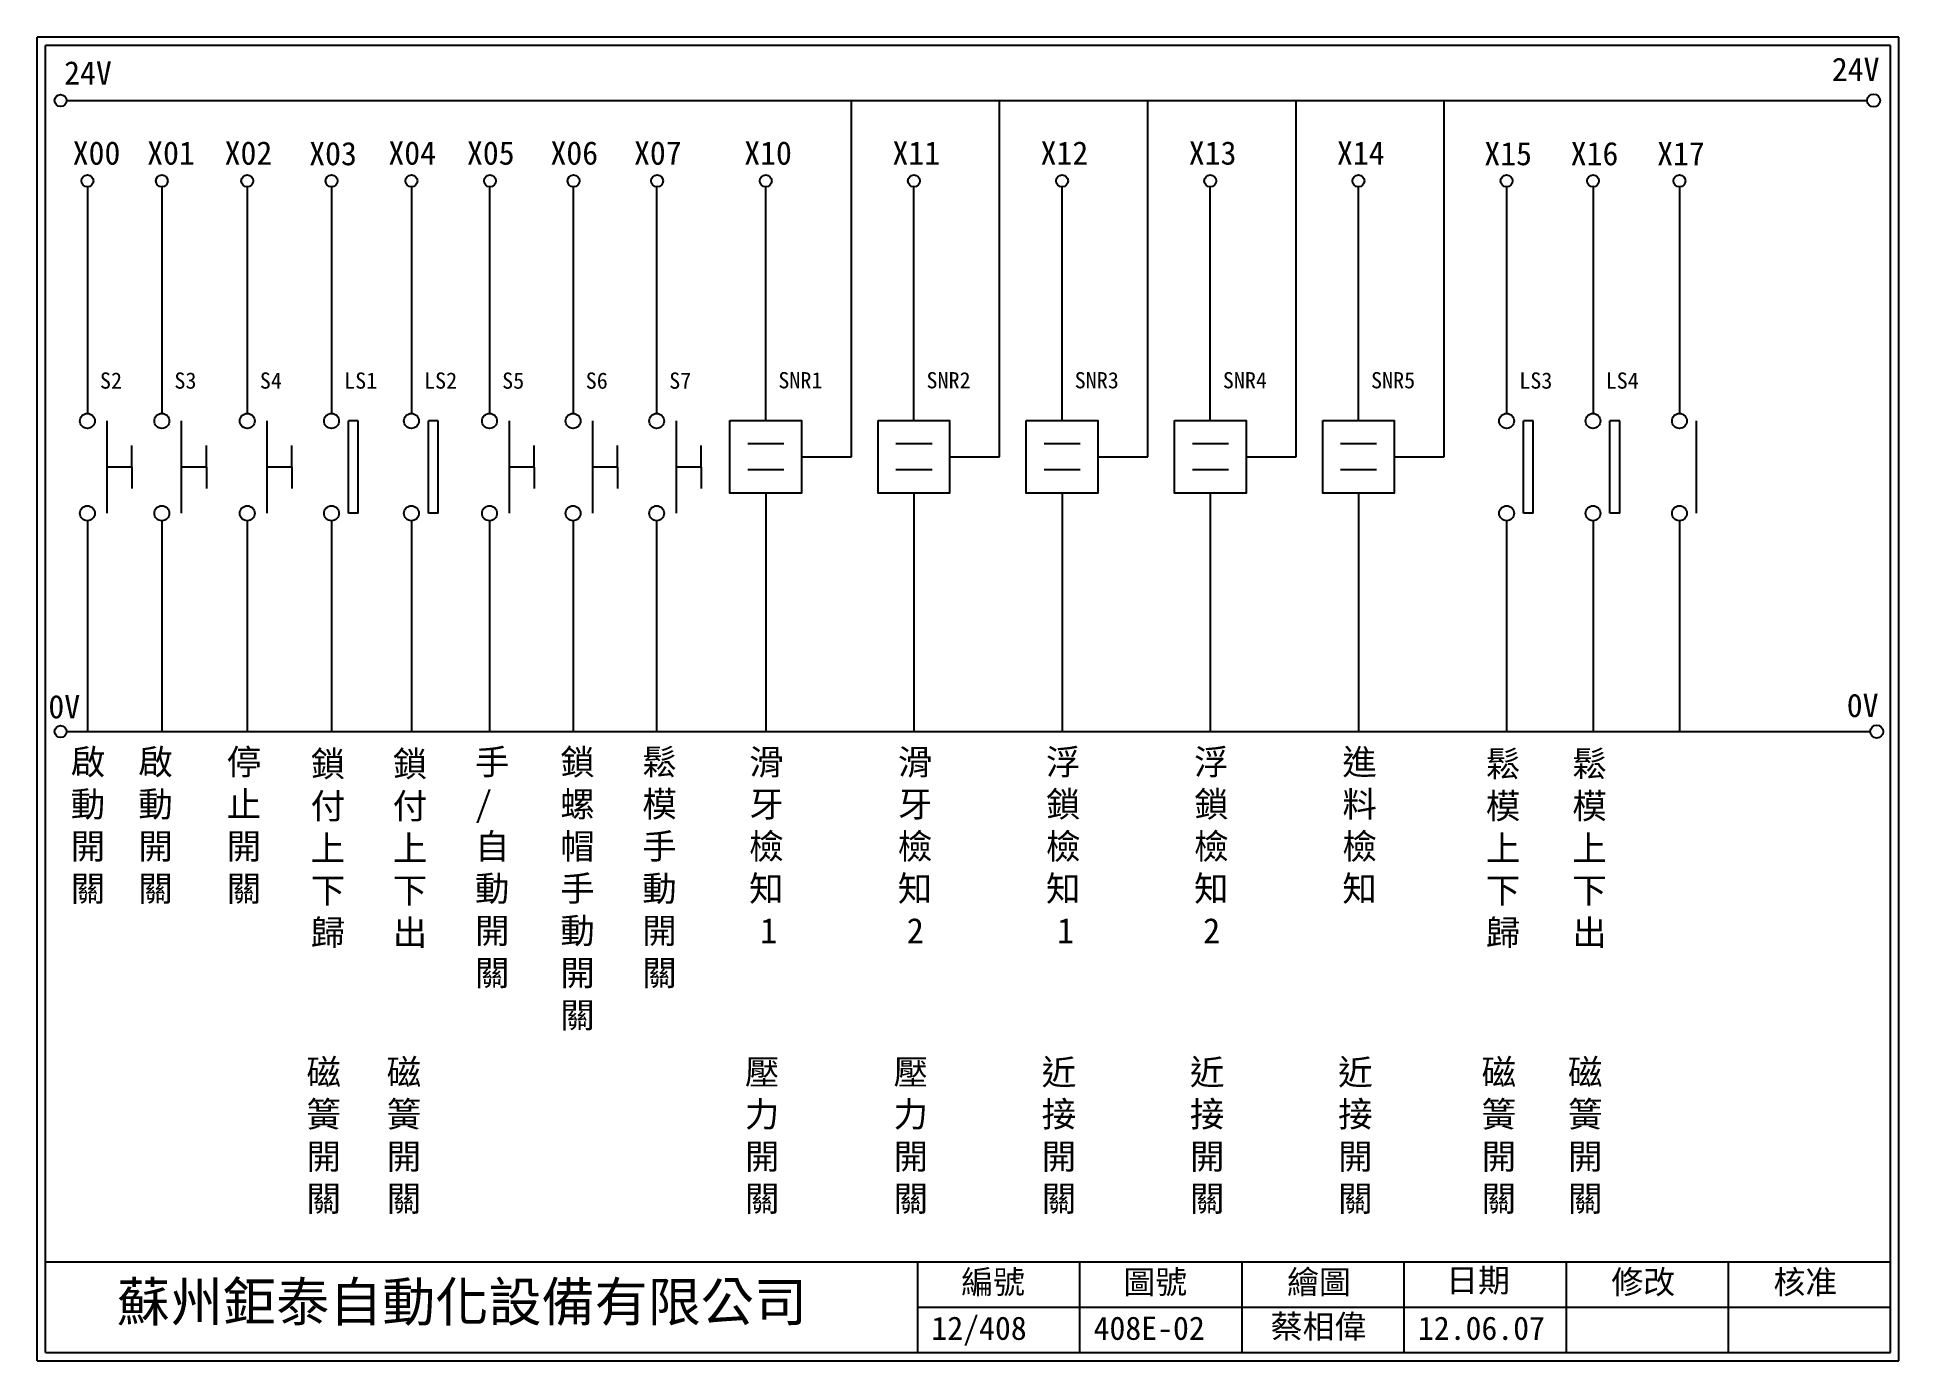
# Model space of a CAD drawing. Extents: x 325 to 612, y 3 to 207.
import ezdxf

# ---------------------------------------------------------------- set-up
doc = ezdxf.new("R2010")
doc.units = 0
doc.layers.get('0').update_dxf_attribs({"linetype": 'CONTINUOUS'})
doc.layers.add('圖框層', color=7, linetype='CONTINUOUS')
doc.layers.add('標尺寸層', color=3, linetype='CONTINUOUS')
doc.styles.add('CNS', font='romanc.shx', dxfattribs={"bigfont": 'chineset.shx'})
doc.styles.add('STSL', font='KAIU.TTF')

msp = doc.modelspace()

# ---------------------------------------------------------------- linework, layer by layer
for p, q in [((450.85, 142.31), (450.85, 197.22)), ((473.7, 142.31), (473.7, 197.22)), ((496.55, 142.31), (496.55, 197.22)), ((519.39, 142.31), (519.39, 197.22)), ((542.24, 142.31), (542.24, 197.22)), ((437.63, 147.89), (437.63, 183.91)), ((460.48, 147.89), (460.48, 183.91)), ((483.32, 147.89), (483.32, 183.91)), ((506.17, 147.89), (506.17, 183.91)), ((529.01, 147.89), (529.01, 183.91)), ((374.8, 147.84), (373.29, 147.84)), ((387.12, 147.84), (385.62, 147.84)), ((555.97, 147.84), (554.47, 147.84)), ((569.29, 147.84), (567.79, 147.84)), ((339.92, 140.73), (339.92, 144.04)), ((351.4, 140.73), (351.4, 144.04)), ((364.57, 140.73), (364.57, 144.04)), ((401.92, 140.73), (401.92, 144.04)), ((414.8, 140.73), (414.8, 144.04)), ((427.69, 140.73), (427.69, 144.04)), ((339.92, 140.73), (339.92, 137.42)), ((351.4, 140.73), (351.4, 137.42)), ((364.57, 140.73), (364.57, 137.42)), ((401.92, 140.73), (401.92, 137.42)), ((414.8, 140.73), (414.8, 137.42)), ((427.69, 140.73), (427.69, 137.42)), ((443.14, 142.31), (450.85, 142.31)), ((465.99, 142.31), (473.7, 142.31)), ((488.83, 142.31), (496.55, 142.31)), ((511.68, 142.31), (519.39, 142.31)), ((534.53, 142.31), (542.24, 142.31)), ((437.63, 136.73), (437.63, 99.96)), ((460.48, 136.73), (460.48, 99.96)), ((483.32, 136.73), (483.32, 99.96)), ((506.17, 136.73), (506.17, 99.96)), ((529.01, 136.73), (529.01, 99.96)), ((374.8, 133.61), (373.29, 133.61)), ((387.12, 133.61), (385.62, 133.61)), ((555.97, 133.61), (554.47, 133.61)), ((569.29, 133.61), (567.79, 133.61))]:
    msp.add_line(p, q)
for points in [[(432.12, 147.89), (443.14, 147.89), (443.14, 136.73), (432.12, 136.73)], [(454.96, 147.89), (465.99, 147.89), (465.99, 136.73), (454.96, 136.73)], [(477.81, 147.89), (488.83, 147.89), (488.83, 136.73), (477.81, 136.73)], [(500.65, 147.89), (511.68, 147.89), (511.68, 136.73), (500.65, 136.73)], [(523.5, 147.89), (534.53, 147.89), (534.53, 136.73), (523.5, 136.73)]]:
    msp.add_lwpolyline(points, close=True)
for centre in [(608.44, 197.22), (608.92, 99.96)]:
    msp.add_circle(centre, 1)
at = {"layer": '圖框層', "color": 7}
for p, q in [((612.32, 206.97), (325.32, 206.97)), ((325.32, 3), (325.32, 206.97)), ((612.32, 3), (612.32, 206.97)), ((611.07, 205.72), (326.57, 205.72)), ((326.57, 4.25), (326.57, 205.72)), ((611.07, 4.25), (611.07, 205.72)), ((326.57, 18.25), (611.07, 18.25)), ((461.07, 4.25), (461.07, 18.25)), ((486.07, 4.25), (486.07, 18.25)), ((511.07, 4.25), (511.07, 18.25)), ((536.07, 4.25), (536.07, 18.25)), ((561.07, 4.25), (561.07, 18.25)), ((586.07, 4.25), (586.07, 18.25)), ((461.07, 11.25), (611.07, 11.25)), ((325.32, 3), (612.32, 3)), ((326.57, 4.25), (611.07, 4.25))]:
    msp.add_line(p, q, dxfattribs=at)
at = {"layer": '標尺寸層', "color": 7}
for p, q in [((329.84, 197.22), (607.44, 197.22)), ((333.05, 183.91), (333.05, 148.99)), ((344.53, 183.91), (344.53, 148.99)), ((357.7, 183.91), (357.7, 148.99)), ((370.69, 183.91), (370.69, 148.99)), ((383.01, 183.91), (383.01, 148.99)), ((395.05, 183.91), (395.05, 148.99)), ((407.93, 183.91), (407.93, 148.99)), ((420.82, 183.91), (420.82, 148.99)), ((551.86, 183.91), (551.86, 148.99)), ((565.18, 183.91), (565.18, 148.99)), ((578.51, 183.91), (578.51, 148.99)), ((336.05, 147.84), (336.05, 133.61)), ((347.53, 147.84), (347.53, 133.61)), ((360.7, 147.84), (360.7, 133.61)), ((373.29, 133.61), (373.29, 147.84)), ((374.8, 133.61), (374.8, 147.84)), ((385.62, 133.61), (385.62, 147.84)), ((387.12, 133.61), (387.12, 147.84)), ((398.06, 147.84), (398.06, 133.61)), ((410.94, 147.84), (410.94, 133.61)), ((423.82, 147.84), (423.82, 133.61)), ((554.47, 133.61), (554.47, 147.84)), ((555.97, 133.61), (555.97, 147.84)), ((567.79, 133.61), (567.79, 147.84)), ((569.29, 133.61), (569.29, 147.84)), ((581.11, 133.61), (581.11, 147.84)), ((434.87, 144.34), (440.44, 144.34)), ((457.71, 144.34), (463.28, 144.34)), ((480.56, 144.34), (486.13, 144.34)), ((503.41, 144.34), (508.97, 144.34)), ((526.25, 144.34), (531.82, 144.34)), ((339.92, 140.73), (336.05, 140.73)), ((351.4, 140.73), (347.53, 140.73)), ((364.57, 140.73), (360.7, 140.73)), ((401.92, 140.73), (398.06, 140.73)), ((414.8, 140.73), (410.94, 140.73)), ((427.69, 140.73), (423.82, 140.73)), ((434.87, 140.37), (440.44, 140.37)), ((457.71, 140.37), (463.28, 140.37)), ((480.56, 140.37), (486.13, 140.37)), ((503.41, 140.37), (508.97, 140.37)), ((526.25, 140.37), (531.82, 140.37)), ((333.05, 132.46), (333.05, 99.96)), ((344.53, 132.46), (344.53, 99.96)), ((357.7, 132.46), (357.7, 99.96)), ((370.69, 132.46), (370.69, 99.96)), ((383.01, 132.46), (383.01, 99.96)), ((395.05, 132.46), (395.05, 99.95)), ((407.93, 132.46), (407.93, 99.95)), ((420.82, 132.46), (420.82, 99.95)), ((551.86, 132.46), (551.86, 99.96)), ((565.18, 132.46), (565.18, 99.96)), ((578.51, 132.46), (578.51, 99.96)), ((330.05, 99.96), (607.92, 99.96))]:
    msp.add_line(p, q, dxfattribs=at)
for centre, radius in [((328.92, 197.22), 0.92), ((333.05, 184.83), 0.92), ((344.53, 184.83), 0.92), ((357.7, 184.83), 0.92), ((357.7, 184.83), 0.92), ((370.69, 184.83), 0.92), ((383.01, 184.83), 0.92), ((395.12, 184.83), 0.92), ((408, 184.83), 0.92), ((420.89, 184.83), 0.92), ((437.63, 184.83), 0.92), ((460.48, 184.83), 0.92), ((483.32, 184.83), 0.92), ((506.17, 184.83), 0.92), ((529.01, 184.83), 0.92), ((551.86, 184.83), 0.92), ((565.18, 184.83), 0.92), ((578.51, 184.83), 0.92), ((333.05, 147.84), 1.15), ((344.53, 147.84), 1.15), ((357.7, 147.84), 1.15), ((370.69, 147.84), 1.15), ((383.01, 147.84), 1.15), ((395.05, 147.84), 1.15), ((407.93, 147.84), 1.15), ((420.82, 147.84), 1.15), ((551.86, 147.84), 1.15), ((565.18, 147.84), 1.15), ((578.51, 147.84), 1.15), ((333.05, 133.61), 1.15), ((344.53, 133.61), 1.15), ((357.7, 133.61), 1.15), ((370.69, 133.61), 1.15), ((383.01, 133.61), 1.15), ((395.05, 133.61), 1.15), ((407.93, 133.61), 1.15), ((420.82, 133.61), 1.15), ((551.86, 133.61), 1.15), ((565.18, 133.61), 1.15), ((578.51, 133.61), 1.15), ((328.92, 99.96), 0.92)]:
    msp.add_circle(centre, radius, dxfattribs=at)

# ---------------------------------------------------------------- texts
at = {"layer": '圖框層', "color": 4, "style": 'STSL'}
for s, height, p in [('24V', 3.6, (602, 200.22)), ('24V', 3.6, (329.47, 199.68)), ('X00', 3.6, (330.79, 187.33)), ('X01', 3.6, (342.27, 187.33)), ('X02', 3.6, (354.21, 187.33)), ('X03', 3.6, (367.25, 187.24)), ('X04', 3.6, (379.46, 187.33)), ('X05', 3.6, (391.57, 187.33)), ('X06', 3.6, (404.45, 187.33)), ('X07', 3.6, (417.33, 187.33)), ('X10', 3.6, (434.32, 187.33)), ('X11', 3.6, (457.17, 187.33)), ('X12', 3.6, (480.01, 187.33)), ('X13', 3.6, (502.86, 187.33)), ('X14', 3.6, (525.7, 187.33)), ('X15', 3.6, (548.42, 187.24)), ('X16', 3.6, (561.74, 187.24)), ('X17', 3.6, (575.07, 187.24)), ('S2', 2.5, (334.99, 152.81)), ('S3', 2.5, (346.47, 152.81)), ('S4', 2.5, (359.64, 152.81)), ('LS1', 2.5, (372.64, 152.81)), ('LS2', 2.5, (384.96, 152.81)), ('S5', 2.5, (397, 152.8)), ('S6', 2.5, (409.88, 152.8)), ('S7', 2.5, (422.76, 152.8)), ('SNR1', 2.5, (439.58, 152.86)), ('SNR2', 2.5, (462.42, 152.86)), ('SNR3', 2.5, (485.27, 152.86)), ('SNR4', 2.5, (508.11, 152.86)), ('SNR5', 2.5, (530.96, 152.86)), ('LS3', 2.5, (553.81, 152.81)), ('LS4', 2.5, (567.13, 152.81)), ('0V', 3.6, (327.04, 102)), ('0V', 3.6, (604.3, 102.2)), ('編號', 3.6, (467.78, 13.34)), ('圖號', 3.6, (492.78, 13.34)), ('繪圖', 3.6, (518.01, 13.34)), ('日期', 3.6, (542.54, 13.59)), ('修改', 3.6, (568.01, 13.34)), ('核准', 3.6, (593.01, 13.34)), ('蘇州鉅泰自動化設備有限公司', 6, (337.6, 9.08)), ('12/408', 3.6, (463.18, 6.22)), ('408E-02', 3.6, (488.18, 6.22)), ('蔡相偉', 3.6, (515.5, 6.47)), ('12.06.07', 3.6, (538.18, 6.22))]:
    msp.add_text(s, height=height, dxfattribs=at).set_placement(p)
at = {"layer": '標尺寸層', "color": 7, "char_height": 3.9, "width": 4.9608, "style": 'CNS'}
for s, insert, attachment_point in [('{\\fDFKai-SB|b0|i0|c136|p65;啟動開關}', (330.48, 97.23), 1), ('{\\fDFKai-SB|b0|i0|c136|p65;啟動開關}', (340.9, 97.23), 1), ('{\\fDFKai-SB|b0|i0|c136|p65;停止開關}', (354.53, 97.23), 1), ('{\\fDFKai-SB|b0|i0|c136|p65;手\\P/自動開關}', (392.8, 97.23), 1), ('{\\fDFKai-SB|b0|i0|c136|p65;鎖螺帽手動開關}', (405.96, 97.23), 1), ('{\\fDFKai-SB|b0|i0|c136|p65;鬆模手動開關}', (418.59, 97.23), 1), ('{\\fDFKai-SB|b0|i0|c136|p65; 滑\\P{\\W0.138603; }牙\\P檢\\P 知\\P{\\W0.637627; }1}', (435.07, 97.23), 1), ('{\\fDFKai-SB|b0|i0|c136|p65; 滑\\P{\\W0.138603; }牙\\P檢\\P 知\\P{\\W0.519463; }2}', (457.99, 97.23), 1), ('{\\fDFKai-SB|b0|i0|c136|p65; 浮\\P 鎖\\P檢\\P 知\\P{\\W0.637627; }1}', (480.84, 97.23), 1), ('{\\fDFKai-SB|b0|i0|c136|p65; 浮\\P 鎖\\P檢\\P 知\\P{\\W0.519463; }2}', (503.68, 97.23), 1), ('{\\fDFKai-SB|b0|i0|c136|p65; 進\\P 料\\P檢\\P 知}', (526.53, 97.23), 1), ('{\\fDFKai-SB|b0|i0|c136|p65;鎖付上下歸}', (370.14, 81.79), 5), ('{\\fDFKai-SB|b0|i0|c136|p65;鎖付上下出}', (382.79, 81.79), 5), ('{\\fDFKai-SB|b0|i0|c136|p65;鬆模上下歸}', (551.31, 81.79), 5), ('{\\fDFKai-SB|b0|i0|c136|p65;鬆模上下出}', (564.64, 81.79), 5), ('{\\fDFKai-SB|b0|i0|c136|p65;磁簧開關}', (369.49, 37.53), 5), ('{\\fDFKai-SB|b0|i0|c136|p65;磁簧開關}', (381.86, 37.53), 5), ('{\\fDFKai-SB|b0|i0|c136|p65;壓力開關}', (437.08, 37.53), 5), ('{\\fDFKai-SB|b0|i0|c136|p65;壓力開關}', (460, 37.53), 5), ('{\\fDFKai-SB|b0|i0|c136|p65;近接開關}', (482.84, 37.53), 5), ('{\\fDFKai-SB|b0|i0|c136|p65;近接開關}', (505.69, 37.53), 5), ('{\\fDFKai-SB|b0|i0|c136|p65;近接開關}', (528.54, 37.53), 5), ('{\\fDFKai-SB|b0|i0|c136|p65;磁簧開關}', (550.66, 37.53), 5), ('{\\fDFKai-SB|b0|i0|c136|p65;磁簧開關}', (563.98, 37.53), 5)]:
    msp.add_mtext(s, dxfattribs=dict(at, insert=insert, attachment_point=attachment_point))

doc.saveas('drawing.dxf')
